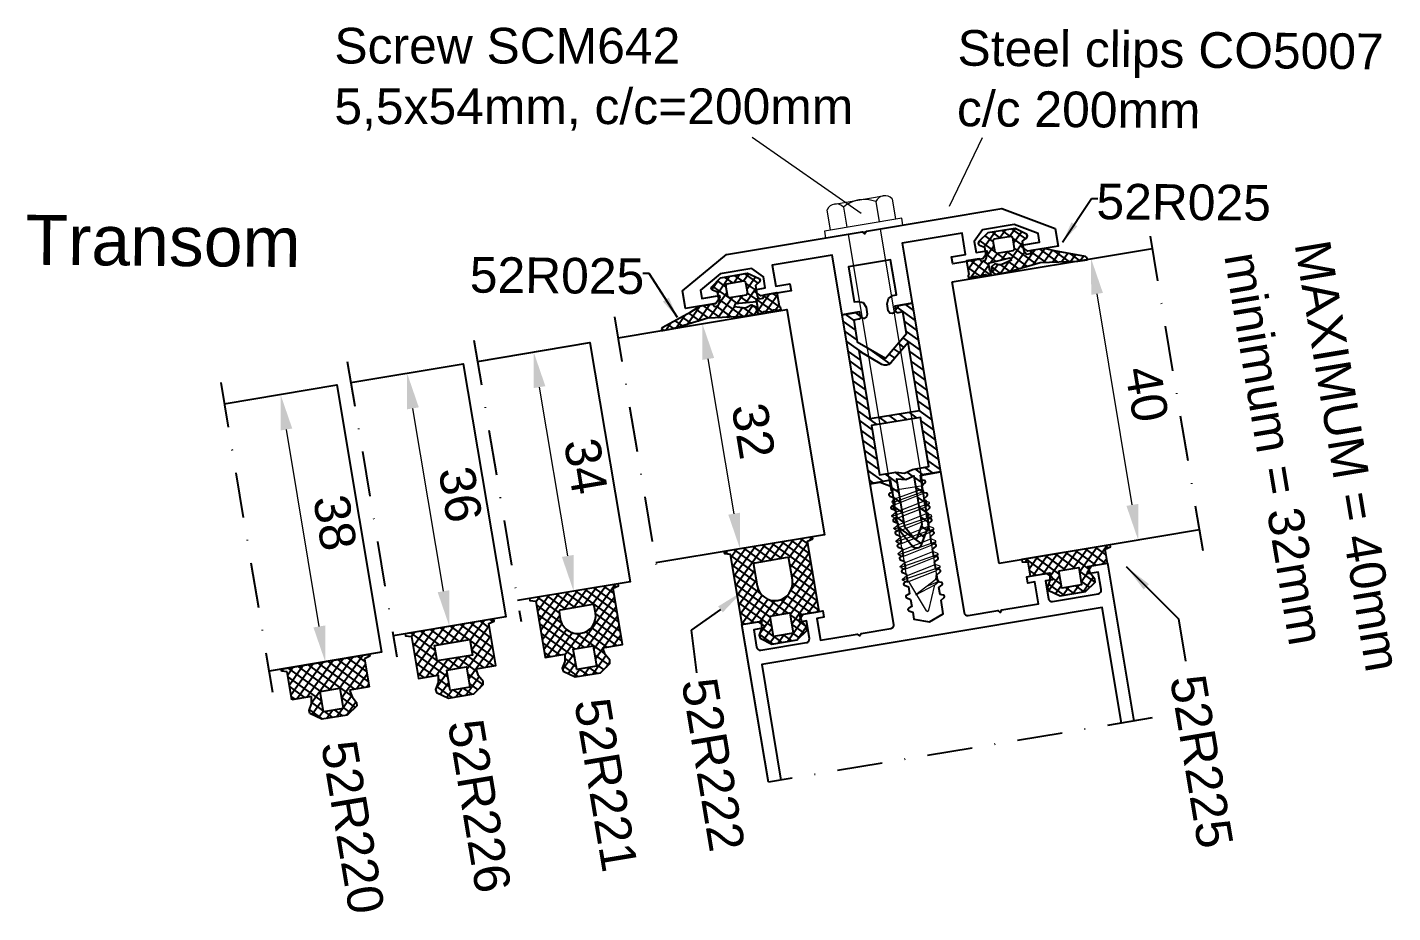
# Model space of a CAD drawing. Header units: millimetres. Extents: x 22319 to 27873, y 35287 to 39437.
# Drawn here: x 25970.1 to 26161.6, y 38841.5 to 38965.6 of the extents above; entities that cross this region are included whole.
import ezdxf

# ---------------------------------------------------------------- set-up
doc = ezdxf.new("R2010")
doc.units = ezdxf.units.MM
doc.header["$LTSCALE"] = 0.5
doc.linetypes.add('DASHDOT', pattern=[25.4, 12.7, -6.35, 0, -6.35])
for name, color, linetype in [('6', 6, 'Continuous'), ('arceringen', 6, 'Continuous'), ('FYLLD', 6, 'Continuous'), ('LIST', 2, 'Continuous'), ('MATT', 1, 'Continuous'), ('rubbers', 1, 'Continuous')]:
    doc.layers.add(name, color=color, linetype=linetype)
for name, color, linetype, lineweight in [('AM_5', 3, 'Continuous', 18), ('AM_6', 2, 'Continuous', 20), ('AM_7', 4, 'DASHDOT', 25), ('S_ACCESSORY', 7, 'Continuous', 9)]:
    doc.layers.add(name, color=color, linetype=linetype, lineweight=lineweight)
doc.styles.add('Border', font='ARIAL.TTF')
doc.styles.add('ROMANS', font='simplex.shx')
doc.styles.get("Standard").update_dxf_attribs({"font": 'ARIAL.TTF'})
doc.dimstyles.new('MASKIN_1-1', dxfattribs={"dimtxt": 2.5, "dimasz": 3, "dimexe": 1.5, "dimexo": 1.5, "dimgap": 1, "dimtad": 1, "dimrnd": 0.1, "dimzin": 12, "dimdsep": 46, "dimtxsty": 'ROMANS', "dimcen": -5, "dimclrd": 6, "dimclre": 6, "dimclrt": 256, "dimadec": 0, "dimazin": 0, "dimtfac": 1, "dimtmove": 2, "dimatfit": 3, "dimfxl": 0, "dimtolj": 1, "dimtzin": 12, "dimarcsym": 0})
doc.dimstyles.new('SBS_DIN$0', dxfattribs={"dimscale": 2, "dimtxt": 2.5, "dimasz": 2.5, "dimexe": 1, "dimexo": 1, "dimgap": 1, "dimtad": 1, "dimrnd": 0.5, "dimdsep": 46, "dimtxsty": 'Standard', "dimcen": 0, "dimclrd": 256, "dimclre": 256, "dimclrt": 2, "dimadec": 0, "dimazin": 2, "dimtp": 0.1, "dimtm": 0.1, "dimtfac": 0.71, "dimtofl": 0, "dimtmove": 0, "dimatfit": 3, "dimfxl": 0, "dimlwd": -1, "dimlwe": -1, "dimarcsym": 0})
doc.dimstyles.get("Standard").update_dxf_attribs({"dimtxt": 0.18, "dimasz": 0.18, "dimexe": 0.18, "dimexo": 0.0625, "dimgap": 0.09, "dimtad": 0, "dimtih": 1, "dimtoh": 1, "dimdec": 4, "dimzin": 0, "dimdsep": 46, "dimtxsty": 'Standard', "dimcen": 0.09, "dimadec": 0, "dimazin": 0, "dimtfac": 1, "dimtdec": 4, "dimtofl": 0, "dimtmove": 0, "dimatfit": 0, "dimfxl": 0, "dimtolj": 1, "dimtzin": 0, "dimarcsym": 0})
pattern_1 = [(324.4941862321576, (25971.39373183224, 39037.25694808965), (0.5807855605270125, 0.8140565905901898), []), (54.49418623215773, (25971.39373183224, 39037.25694808965), (-0.8140565905901902, 0.5807855605270122), [])]

# ---------------------------------------------------------------- blocks, each defined once
blk = doc.blocks.new('*D308')
at = {"layer": 'AM_5'}
for p, q in [((26125.92089560429, 38934.27795766462), (26117.32350113213, 38932.84014402902)), ((26125.06925641683, 38898.64953392016), (26120.12084345567, 38928.23852736475)), ((26132.53619799368, 38894.8288530965), (26123.92138936542, 38893.38812714704))]:
    blk.add_line(p, q, dxfattribs=at)
for points in [[(26120.94276207545, 38928.37598363743), (26119.29892483589, 38928.10107109207), (26119.29610581961, 38933.17003908344)], [(26125.89117503662, 38898.78699019284), (26124.24733779705, 38898.51207764748), (26125.8939940529, 38893.71802220146)]]:
    blk.add_solid(points, dxfattribs=at)
at = {"layer": 'Defpoints', "color": 0}
for p in [(26127.89350029176, 38934.60785271904), (26119.29610581961, 38933.17003908344), (26134.50880268115, 38895.15874815093)]:
    blk.add_point(p, dxfattribs=at)
at = {"layer": 'AM_5', "color": 2, "insert": (26127.08555129594, 38914.19501445581), "char_height": 5, "attachment_point": 5, "rotation": 279.4941862321825}
blk.add_mtext('40', dxfattribs=at)
blk = doc.blocks.new('*D302')
at = {"layer": 'AM_5'}
for p, q in [((26011.03529578621, 38881.60646398232), (26006.41677787947, 38909.22285273943)), ((26009.90481231552, 38876.34796440968), (26009.88742873479, 38876.3450572092))]:
    blk.add_line(p, q, dxfattribs=at)
for points in [[(26007.23869649925, 38909.3603090121), (26005.59485925969, 38909.08539646675), (26005.59204024341, 38914.15436445813)], [(26011.85721440599, 38881.74392025499), (26010.21337716643, 38881.46900770964), (26011.86003342227, 38876.67495226362)]]:
    blk.add_solid(points, dxfattribs=at)
at = {"layer": 'Defpoints', "color": 0}
for p in [(26005.59204024341, 38914.15436445813), (26005.59204024341, 38914.15436445813), (26011.87741700299, 38876.67785946411)]:
    blk.add_point(p, dxfattribs=at)
at = {"layer": 'AM_5', "color": 2, "insert": (26013.21822015423, 38896.16592346264), "char_height": 5, "attachment_point": 5, "rotation": 279.4941862321825}
blk.add_mtext('38', dxfattribs=at)
blk = doc.blocks.new('*D303')
at = {"layer": 'AM_5'}
for p, q in [((26028.45884291911, 38886.54812415961), (26024.17022006679, 38912.19190822924)), ((26027.32839002378, 38881.28962970035), (26027.31097586769, 38881.28671738649))]:
    blk.add_line(p, q, dxfattribs=at)
for points in [[(26024.99213868657, 38912.32936450192), (26023.34830144701, 38912.05445195657), (26023.34548243073, 38917.12341994795)], [(26029.28076153889, 38886.68558043228), (26027.63692429933, 38886.41066788694), (26029.28358055517, 38881.61661244091)]]:
    blk.add_solid(points, dxfattribs=at)
at = {"layer": 'Defpoints', "color": 0}
for p in [(26023.34548243073, 38917.12341994795), (26023.34548243073, 38917.12341994795), (26029.30099471127, 38881.61952475477)]:
    blk.add_point(p, dxfattribs=at)
at = {"layer": 'AM_5', "color": 2, "insert": (26030.80671481434, 38900.1212812962), "char_height": 5, "attachment_point": 5, "rotation": 279.4941862321825}
blk.add_mtext('36', dxfattribs=at)
blk = doc.blocks.new('*D304')
at = {"layer": 'AM_5'}
for p, q in [((26045.88186073459, 38891.49294938542), (26041.92366225403, 38915.16096371906)), ((26044.75193534742, 38886.23454314572), (26044.73399368317, 38886.2315426123))]:
    blk.add_line(p, q, dxfattribs=at)
for points in [[(26042.74558087381, 38915.29841999173), (26041.10174363425, 38915.02350744638), (26041.09892461797, 38920.09247543776)], [(26046.70377935437, 38891.6304056581), (26045.05994211481, 38891.35549311274), (26046.70659837065, 38886.56143766672)]]:
    blk.add_solid(points, dxfattribs=at)
at = {"layer": 'Defpoints', "color": 0}
for p in [(26041.09892461802, 38920.09247543776), (26041.09892461797, 38920.09247543776), (26046.72454003489, 38886.56443820015)]:
    blk.add_point(p, dxfattribs=at)
at = {"layer": 'AM_5', "color": 2, "insert": (26048.3949448157, 38904.078221654), "char_height": 5, "attachment_point": 5, "rotation": 279.4941862321825}
blk.add_mtext('34', dxfattribs=at)
blk = doc.blocks.new('*D305')
at = {"layer": 'AM_5'}
for p, q in [((26069.22375124731, 38897.42112967749), (26065.59491850384, 38919.11970437216)), ((26068.09329835201, 38892.16263521823), (26068.0758841959, 38892.15972290436))]:
    blk.add_line(p, q, dxfattribs=at)
for points in [[(26066.41683712362, 38919.25716064484), (26064.77299988406, 38918.98224809948), (26064.77018086778, 38924.05121609086)], [(26070.04566986709, 38897.55858595017), (26068.40183262753, 38897.28367340481), (26070.04848888337, 38892.48961795879)]]:
    blk.add_solid(points, dxfattribs=at)
at = {"layer": 'Defpoints', "color": 0}
for p in [(26064.77018086779, 38924.05121609086), (26064.77018086778, 38924.05121609086), (26070.06590303949, 38892.49253027266)]:
    blk.add_point(p, dxfattribs=at)
at = {"layer": 'AM_5', "color": 2, "insert": (26071.90151819697, 38909.02168212659), "char_height": 5, "attachment_point": 5, "rotation": 279.4941862321825}
blk.add_mtext('32', dxfattribs=at)
blk = doc.blocks.new('52R025')
at = {"layer": 'arceringen'}
h = blk.add_hatch(dxfattribs=at)
h.set_pattern_fill('ANSI37', color=256, scale=8, style=0)
h.set_pattern_definition([(45, (-946.5391729876393, 440.8052833423931), (-0.7071067811865475, 0.7071067811865476), []), (135, (-946.5391729876393, 440.8052833423931), (-0.7071067811865476, -0.7071067811865475), [])])
h.paths.add_polyline_path([(4.100000000000364, -2.200000000000045), (4.299999999999272, -2.399999999999977), (6.700000000000728, -2.399999999999977), (6.899999999999636, -2.200000000000045), (6.899999999999636, -0.6000000000000227), (6.700000000000728, -0.3999999999999773), (4.299999999999272, -0.3999999999999773), (4.100000000000364, -0.6000000000000227)], flags=16)
h.paths.add_polyline_path([(-5.790000000000873, 2.220000000000027), (-5.590000000000146, 2.009999999999991), (-1.3799999999992, 0.5499999999999545), (0, 0), (1.799999999999272, 0), (2.049999999999272, 0.42999999999995), (2.549999999999272, 0.42999999999995), (2.799999999999272, 0), (2.799999999999272, -1.5), (2.149999999999636, -1.879999999999995), (2, -2.120000000000005), (2.1299999999992, -2.379999999999995), (3.579999999999927, -3.399999999999977), (7.420000000000073, -3.399999999999977), (8.8700000000008, -2.379999999999995), (9, -2.120000000000005), (8.850000000000364, -1.879999999999995), (8.200000000000728, -1.5), (8.200000000000728, 0), (8.450000000000728, 0.42999999999995), (8.950000000000728, 0.42999999999995), (9.200000000000728, 0), (11, 0), (11, 1.899999999999977), (11.07999999999993, 2.059999999999945), (11.1200000000008, 2.5), (10.63999999999942, 2.5), (10.34000000000015, 2.340000000000032), (10.05999999999949, 2.340000000000032), (9.760000000000218, 2.5), (9.239999999999782, 2.5), (8.94000000000051, 2.340000000000032), (8.659999999999854, 2.340000000000032), (8.360000000000582, 2.5), (7.8799999999992, 2.5), (7.920000000000073, 2.059999999999945), (8, 1.899999999999977), (8, 0.7999999999999545), (4.930000000000291, 0.5599999999999454), (4.760000000000218, 0.8799999999999955), (6.299999999999272, 1.340000000000032), (6.559999999999491, 1.259999999999991), (7.159999999999854, 1.059999999999945), (7.700000000000728, 1.399999999999977), (7.790000000000873, 2.029999999999973), (7.350000000000364, 2.5), (5.829999999999927, 2.5), (0.8299999999999272, 1.870000000000005), (-4.409999999999854, 2.5), (-5.719999999999345, 2.5)])
at = {"color": 0, "linetype": 'ByBlock'}
for points in [[(-5.790000000000873, 2.220000000000027), (-5.590000000000146, 2.009999999999991), (-1.3799999999992, 0.5499999999999545), (0, 0), (1.799999999999272, 0), (2.049999999999272, 0.42999999999995), (2.549999999999272, 0.42999999999995), (2.799999999999272, 0), (2.799999999999272, -1.5), (2.149999999999636, -1.879999999999995), (2, -2.120000000000005), (2.1299999999992, -2.379999999999995), (3.579999999999927, -3.399999999999977), (7.420000000000073, -3.399999999999977), (8.8700000000008, -2.379999999999995), (9, -2.120000000000005), (8.850000000000364, -1.879999999999995), (8.200000000000728, -1.5), (8.200000000000728, 0), (8.450000000000728, 0.42999999999995), (8.950000000000728, 0.42999999999995), (9.200000000000728, 0), (11, 0), (11, 1.899999999999977), (11.07999999999993, 2.059999999999945), (11.1200000000008, 2.5), (10.63999999999942, 2.5), (10.34000000000015, 2.340000000000032), (10.05999999999949, 2.340000000000032), (9.760000000000218, 2.5), (9.239999999999782, 2.5), (8.94000000000051, 2.340000000000032), (8.659999999999854, 2.340000000000032), (8.360000000000582, 2.5), (7.8799999999992, 2.5), (7.920000000000073, 2.059999999999945), (8, 1.899999999999977), (8, 0.7999999999999545), (4.930000000000291, 0.5599999999999454), (4.760000000000218, 0.8799999999999955), (6.299999999999272, 1.340000000000032), (6.559999999999491, 1.259999999999991), (7.159999999999854, 1.059999999999945), (7.700000000000728, 1.399999999999977), (7.790000000000873, 2.029999999999973), (7.350000000000364, 2.5), (5.829999999999927, 2.5), (0.8299999999999272, 1.870000000000005), (-4.409999999999854, 2.5), (-5.719999999999345, 2.5)], [(4.100000000000364, -2.200000000000045), (4.299999999999272, -2.399999999999977), (6.700000000000728, -2.399999999999977), (6.899999999999636, -2.200000000000045), (6.899999999999636, -0.6000000000000227), (6.700000000000728, -0.3999999999999773), (4.299999999999272, -0.3999999999999773), (4.100000000000364, -0.6000000000000227)]]:
    blk.add_lwpolyline(points, close=True, dxfattribs=at)
blk = doc.blocks.new('SCM642')
for p, q in [((-3.881197846483701, 4.618802153519937), (-1, 4.618802153519937)), ((-1, 5.5), (-1, -5.5)), ((0, 5.5), (-1, 5.5)), ((0, -5.5), (0, 5.5)), ((-4.5, -3.464101615136315), (-4.5, 3.464101615136315)), ((-3.881197846483701, 2.309401076759968), (-1, 2.309401076759968)), ((0, 2.25), (36.5, 2.25)), ((36.5, 2.25), (36.5, -2.25)), ((36.92073225483546, 2.099999999998545), (36.5, 2.099999999998545)), ((37.18379555453794, 2.224722897306492), (36.92073225483546, 2.099999999998545)), ((37.70500000000175, -2.099999999998545), (36.92073225483546, 2.099999999998545)), ((37.33379555453575, 2.224722897306492), (37.18379555453794, 2.224722897306492)), ((37.33379555453575, 2.224722897306492), (38.16558188957424, -2.383293312748719)), ((37.58856937969176, 2.099999999998545), (37.33379555453575, 2.224722897306492)), ((38.61000000000058, 2.099999999998545), (37.58856937969176, 2.099999999998545)), ((37.58856937969176, 2.099999999998545), (38.48102257227947, -2.099999999998545)), ((38.9852776749758, 2.75), (38.61000000000058, 2.099999999998545)), ((39.51500000000306, -2.099999999998545), (38.61000000000058, 2.099999999998545)), ((39.13527767497362, 2.75), (38.9852776749758, 2.75)), ((39.13527767497362, 2.75), (40.04027767497246, -2.75)), ((39.51055534994885, 2.099999999998545), (39.13527767497362, 2.75)), ((39.51055534994885, 2.099999999998545), (40.41555534994768, -2.099999999998545)), ((40.42000000000189, 2.099999999998545), (39.51055534994885, 2.099999999998545)), ((40.79527767497348, 2.75), (40.42000000000189, 2.099999999998545)), ((41.32500000000073, -2.099999999998545), (40.42000000000189, 2.099999999998545)), ((40.94527767497493, 2.75), (40.79527767497348, 2.75)), ((41.32055534994652, 2.099999999998545), (40.94527767497493, 2.75)), ((40.94527767497493, 2.75), (41.85027767497377, -2.75)), ((41.32055534994652, 2.099999999998545), (42.22555534994899, -2.099999999998545)), ((42.22999999999956, 2.099999999998545), (41.32055534994652, 2.099999999998545)), ((42.60527767497479, 2.75), (42.22999999999956, 2.099999999998545)), ((43.13500000000204, -2.099999999998545), (42.22999999999956, 2.099999999998545)), ((42.75527767497624, 2.75), (42.60527767497479, 2.75)), ((42.75527767497624, 2.75), (43.66027767497508, -2.75)), ((43.13055534994783, 2.099999999998545), (42.75527767497624, 2.75)), ((43.13055534994783, 2.099999999998545), (44.03555534994666, -2.099999999998545)), ((44.04000000000087, 2.099999999998545), (43.13055534994783, 2.099999999998545)), ((44.41527767497246, 2.75), (44.04000000000087, 2.099999999998545)), ((44.94500000000335, -2.099999999998545), (44.04000000000087, 2.099999999998545)), ((44.56527767497391, 2.75), (44.41527767497246, 2.75)), ((44.56527767497391, 2.75), (45.47027767497275, -2.75)), ((44.94055534994914, 2.099999999998545), (44.56527767497391, 2.75)), ((44.94055534994914, 2.099999999998545), (45.84555534994797, -2.099999999998545)), ((45.85000000000218, 2.099999999998545), (44.94055534994914, 2.099999999998545)), ((46.22527767497377, 2.75), (45.85000000000218, 2.099999999998545)), ((46.75500000000102, -2.099999999998545), (45.85000000000218, 2.099999999998545)), ((46.37527767497522, 2.75), (46.22527767497377, 2.75)), ((46.37527767497522, 2.75), (47.28027767497406, -2.75)), ((46.75055534994681, 2.099999999998545), (46.37527767497522, 2.75)), ((46.75055534994681, 2.099999999998545), (47.65555534994564, -2.099999999998545)), ((47.65999999999985, 2.099999999998545), (46.75055534994681, 2.099999999998545)), ((48.03527767497508, 2.75), (47.65999999999985, 2.099999999998545)), ((48.56500000000233, -2.099999999998545), (47.65999999999985, 2.099999999998545)), ((48.18527767497653, 2.75), (48.03527767497508, 2.75)), ((48.18527767497653, 2.75), (49.09027767497537, -2.75)), ((48.56055534994812, 2.099999999998545), (48.18527767497653, 2.75)), ((48.56055534994812, 2.099999999998545), (49.46555534994695, -2.099999999998545)), ((49.01527767497464, 2.099999999998545), (48.56055534994812, 2.099999999998545)), ((49.753568144366, 1.844405467178149), (49.02259639479962, 2.099995043077797)), ((49.97758199201417, 2.232421289227204), (49.753568144366, 1.844405467178149)), ((50.12757615432201, 2.232421289227204), (49.97758199201417, 2.232421289227204)), ((50.50285718506711, 1.582391203970474), (50.12757615432201, 2.232421289227204)), ((50.12757615432201, 2.232421289227204), (50.53121655924406, 0.382285509716894)), ((49.753568144366, 1.844405467178149), (51.40786726290753, -1.265970484004356)), ((53.86601312889979, 0.1887989528404432), (50.50285718506711, 1.582391203970474)), ((51.40786726290753, -1.265970484004356), (50.50285718506711, 1.582391203970474)), ((54, 0), (53.86601312889979, 0.1887989528404432)), ((53.86601312889979, -0.1887989528404432), (54, 0)), ((49.43576216527799, -1.961733286618255), (53.86601312889979, -0.1887989528404432)), ((-3.881197846483701, -2.309401076759968), (-1, -2.309401076759968)), ((36.5, -2.25), (0, -2.25)), ((37.70500000000175, -2.099999999998545), (36.5, -2.099999999998545)), ((38.01558188957642, -2.383293312748719), (37.70500000000175, -2.099999999998545)), ((38.16558188957424, -2.383293312748719), (38.01558188957642, -2.383293312748719)), ((38.16558188957424, -2.383293312748719), (38.48102257227947, -2.099999999998545)), ((39.51500000000306, -2.099999999998545), (38.48102257227947, -2.099999999998545)), ((39.89027767497464, -2.75), (39.51500000000306, -2.099999999998545)), ((40.04027767497246, -2.75), (39.89027767497464, -2.75)), ((40.04027767497246, -2.75), (40.41555534994768, -2.099999999998545)), ((41.32500000000073, -2.099999999998545), (40.41555534994768, -2.099999999998545)), ((41.70027767497595, -2.75), (41.32500000000073, -2.099999999998545)), ((41.85027767497377, -2.75), (41.70027767497595, -2.75)), ((41.85027767497377, -2.75), (42.22555534994899, -2.099999999998545)), ((43.13500000000204, -2.099999999998545), (42.22555534994899, -2.099999999998545)), ((43.51027767497362, -2.75), (43.13500000000204, -2.099999999998545)), ((43.66027767497508, -2.75), (43.51027767497362, -2.75)), ((43.66027767497508, -2.75), (44.03555534994666, -2.099999999998545)), ((44.94500000000335, -2.099999999998545), (44.03555534994666, -2.099999999998545)), ((45.32027767497493, -2.75), (44.94500000000335, -2.099999999998545)), ((45.47027767497275, -2.75), (45.32027767497493, -2.75)), ((45.47027767497275, -2.75), (45.84555534994797, -2.099999999998545)), ((46.75500000000102, -2.099999999998545), (45.84555534994797, -2.099999999998545)), ((47.13027767497624, -2.75), (46.75500000000102, -2.099999999998545)), ((47.28027767497406, -2.75), (47.13027767497624, -2.75)), ((47.28027767497406, -2.75), (47.65555534994564, -2.099999999998545)), ((48.56500000000233, -2.099999999998545), (47.65555534994564, -2.099999999998545)), ((48.94027767497391, -2.75), (48.56500000000233, -2.099999999998545)), ((49.09027767497537, -2.75), (48.94027767497391, -2.75)), ((49.09027767497537, -2.75), (49.46555534994695, -2.099999999998545)), ((-1, -4.618802153512661), (-3.881197846483701, -4.618802153512661)), ((-1, -5.5), (0, -5.5))]:
    blk.add_line(p, q)
for centre, radius, start, end in [((-3.113248654051858, 3.464101615136315), 1.386751345948164, 123.6264291359792, 236.3735708640208), ((0.1188021535162989, 0), 4.618802153516999, 150.0000000000418, 209.9999999999582), ((-3.113248654051858, -3.464101615136315), 1.386751345948235, 123.6264291359792, 236.3735708640208)]:
    blk.add_arc(centre, radius, start, end)

msp = doc.modelspace()

# ---------------------------------------------------------------- hatches: boundary and pattern name
at = {"layer": 'FYLLD'}
h = msp.add_hatch(dxfattribs=at)
h.set_pattern_fill('USER', color=256, scale=0.9999999999999999, angle=-35.50581376784229, pattern_type=0)
h.set_pattern_definition([(324.4941862321576, (25517.86791730209, 39466.2152961771), (0.5807855605270125, 0.8140565905901898), [])])
edge = h.paths.add_edge_path()
edge.add_line((26088.30908300377, 38901.62681600235), (26091.16935980062, 38902.10516383126))
edge.add_line((26091.75492352224, 38898.60379051098), (26091.16935980063, 38902.10516383126))
edge.add_line((26091.56650256482, 38898.51794522224), (26091.75492352222, 38898.60379051098))
edge.add_line((26091.56650256482, 38898.51794522224), (26091.63129730574, 38898.13050561696))
edge.add_line((26091.63129730574, 38898.13050561697), (26091.83739728584, 38898.11063933912))
edge.add_line((26092.05182907121, 38896.82844629225), (26091.83739728584, 38898.11063933911))
edge.add_line((26091.8634081138, 38896.74260100351), (26092.05182907121, 38896.82844629225))
edge.add_line((26091.8634081138, 38896.74260100351), (26091.92820285472, 38896.35516139823))
edge.add_line((26092.13430283482, 38896.33529512039), (26091.92820285473, 38896.35516139825))
edge.add_line((26092.13430283482, 38896.33529512039), (26092.33434154148, 38895.13916536594))
edge.add_line((26094.2344322851, 38892.83369439076), (26092.33434154146, 38895.13916536594))
edge.add_arc((26094.77461467042, 38893.27889433526), 0.7000000000000884, -140.5058137678444, -80.5058137678423)
edge.add_arc((26094.77461467042, 38893.27889433526), 0.7000000000002727, -80.5058137678423, -20.50581376784026)
edge.add_line((26096.47681138518, 38895.83194498023), (26095.4302603248, 38893.03368263914))
edge.add_line((26096.27677267852, 38897.02807473467), (26096.47681138518, 38895.83194498023))
edge.add_line((26096.46519363592, 38897.11392002342), (26096.27677267852, 38897.02807473468))
edge.add_line((26096.46519363592, 38897.11392002342), (26096.400398895, 38897.50135962869))
edge.add_line((26096.19429891491, 38897.52122590653), (26096.400398895, 38897.50135962867))
edge.add_line((26095.97986712954, 38898.8034189534), (26096.19429891491, 38897.52122590654))
edge.add_line((26096.16828808694, 38898.88926424215), (26095.97986712954, 38898.80341895341))
edge.add_line((26096.16828808694, 38898.88926424215), (26096.10349334602, 38899.27670384743))
edge.add_line((26095.89739336593, 38899.29657012528), (26096.10349334602, 38899.27670384741))
edge.add_line((26095.89739336593, 38899.29657012528), (26095.31182964433, 38902.79794344556))
edge.add_line((26098.17210644117, 38903.27629127446), (26095.31182964432, 38902.79794344555))
edge.add_line((26098.17210644117, 38903.27629127446), (26094.21336578808, 38926.94754752421))
edge.add_line((26094.21336578808, 38926.94754752422), (26092.31545962713, 38926.63014492438))
edge.add_line((26092.31545962713, 38926.63014492439), (26091.91474692372, 38926.06848699191))
edge.add_arc((26092.1589639009, 38925.89425132374), 0.3000000000000345, -215.5058137678884, -173.7869625202401)
edge.add_arc((26092.1589639009, 38925.89425132374), 0.3000000000001055, -173.7869625202401, -80.5058137678423)
edge.add_line((26092.89885979968, 38925.71382388967), (26092.20844815907, 38925.59836062061))
edge.add_line((26093.40411903059, 38922.69263059223), (26092.89885979968, 38925.71382388966))
edge.add_line((26093.40411903059, 38922.69263059223), (26090.43648675987, 38919.21869348198))
edge.add_line((26090.43648675986, 38919.21869348199), (26086.50000262441, 38921.53799790176))
edge.add_line((26086.50000262441, 38921.53799790176), (26085.9947433935, 38924.55919119919))
edge.add_line((26086.68515503412, 38924.67465446822), (26085.9947433935, 38924.55919119917))
edge.add_arc((26086.63567077596, 38924.97054517136), 0.2999999999998408, -80.5058137678423, 5.642139878101775)
edge.add_arc((26086.63567077596, 38924.97054517136), 0.300000000000054, 5.642139878101775, 54.49418623218074)
edge.add_line((26086.80990644412, 38925.21476214853), (26086.346878746, 38925.63196960466))
edge.add_line((26086.34687874601, 38925.63196960466), (26084.3503423507, 38925.29807225211))
edge.add_line((26088.30908300377, 38901.62681600235), (26084.35034235068, 38925.2980722521))
edge = h.paths.add_edge_path(flags=16)
edge.add_arc((26090.43648675986, 38919.21869348199), 1.000000000000029, -120.5058137678449, -40.50581376785806)
edge.add_line((26093.61944273497, 38921.40510432323), (26091.19682682245, 38918.56916827906))
edge.add_line((26095.20812518064, 38911.90559107729), (26093.61944273496, 38921.40510432322))
edge.add_line((26088.30400877447, 38910.75095838683), (26095.20812518065, 38911.90559107732))
edge.add_line((26088.30400877447, 38910.75095838683), (26086.71532632879, 38920.25047163275))
edge.add_line((26089.92886097053, 38918.35711582559), (26086.71532632879, 38920.25047163276))
edge.add_arc((26094.64265664866, 38894.06793621025), 0.199999999999983, -140.5058137679073, -20.50581376780183)
edge.add_line((26095.54936147478, 38895.92134323058), (26094.82998397848, 38893.99787572565))
edge.add_line((26095.54936147478, 38895.92134323058), (26094.4128996291, 38902.71680722394))
edge.add_line((26094.4128996291, 38902.71680722396), (26093.28237388465, 38902.20173549151))
edge.add_line((26093.28237388466, 38902.2017354915), (26092.04577400412, 38902.32093315865))
edge.add_line((26093.1822358498, 38895.52546916527), (26092.04577400412, 38902.32093315863))
edge.add_line((26094.48831882429, 38893.94073622611), (26093.1822358498, 38895.52546916529))
edge.add_line((26093.12868426331, 38903.12072128235), (26091.89208438277, 38903.2399189495))
edge.add_line((26091.89208438277, 38903.23991894948), (26089.62358899217, 38902.86053963689))
edge.add_line((26089.62358899216, 38902.8605396369), (26088.46895630168, 38909.76465604308))
edge.add_line((26088.46895630168, 38909.76465604307), (26095.37307270786, 38910.91928873355))
edge.add_line((26096.52770539835, 38904.01517232737), (26095.37307270787, 38910.91928873355))
edge.add_line((26094.25921000775, 38903.63579301479), (26096.52770539835, 38904.01517232737))
edge.add_line((26094.25921000775, 38903.63579301479), (26093.12868426331, 38903.12072128234))
h = msp.add_hatch(dxfattribs=at)
h.set_pattern_fill('NET,_O', color=256, scale=0.2999999999999999, angle=-35.50581376784229)
h.set_pattern_definition([(324.4941862321576, (-2340.023836153159, 61463.50238928269), (0.5531982464019795, 0.7753889025371559), []), (54.4941862321577, (-2340.023836153159, 61463.50238928269), (-0.7753889025371559, 0.5531982464019795), [])])
h.paths.add_polyline_path([(26074.75807968628, 38880.1980881659), (26074.27973185736, 38883.05836496274), (26077.04138236503, 38883.52021869871), (26077.51973019394, 38880.65994190185)], flags=16)
edge = h.paths.add_edge_path(flags=16)
edge.add_line((26076.65895654227, 38891.2631991901), (26072.12196576107, 38890.50444056492))
edge.add_arc((26072.1549552665, 38890.30718009618), 0.1999999999972917, 99.49418622898322, 189.4941862288113)
edge.add_line((26071.95769479775, 38890.27419059075), (26072.45253737939, 38887.31528355952))
edge.add_arc((26074.91829323874, 38887.72765237756), 2.500000000002114, 189.4941862323958, 279.4941862322176)
edge.add_arc((26074.91829323874, 38887.72765237755), 2.499999999996126, 279.4941862320806, 369.4941862319299)
edge.add_line((26077.38404909809, 38888.14002119557), (26076.88920651645, 38891.09892822679))
edge.add_arc((26076.69194604771, 38891.06593872135), 0.1999999999984919, 9.49418623103907, 99.49418623103907)
h.paths.add_polyline_path([(26080.27427365675, 38893.89559546757), (26080.22478956353, 38894.1914851844), (26067.79737411461, 38892.11314535185), (26067.84685820783, 38891.81725563503), (26068.67126119366, 38891.73779038123), (26070.31836798423, 38881.88892925918), (26073.08001750561, 38882.35078283022), (26073.07317548108, 38881.32749561871), (26072.72089684983, 38880.36673698813), (26072.8514864775, 38879.94591312365), (26074.52850528969, 38879.14580664631), (26078.07919964496, 38879.73961873395), (26079.40462719466, 38881.04184923658), (26079.39118464158, 38881.48226457866), (26078.74546732848, 38882.27612006415), (26078.40604424399, 38883.24149848747), (26081.16769376537, 38883.70335205852), (26079.52058697479, 38893.55221318056)])
h = msp.add_hatch(dxfattribs=at)
h.set_pattern_fill('USER', color=256, scale=0.9999999999999999, angle=-35.50581376784229, pattern_type=0)
h.set_pattern_definition([(324.4941862321576, (25843.40781111844, 38596.10321475279), (0.5807855605270125, 0.8140565905901898), []), (54.49418623215773, (25843.40781111844, 38596.10321475279), (-0.8140565905901902, 0.5807855605270122), [])])
h.paths.add_polyline_path([(26121.60608985871, 38890.46620067421), (26121.27856328582, 38892.42464304632), (26122.03224996779, 38892.76802533335), (26121.98276587458, 38893.06391505017), (26109.55535042564, 38890.98557521762), (26109.60483451885, 38890.68968550079), (26110.42923750469, 38890.610220247), (26110.75676407757, 38888.65177787487), (26113.51841359895, 38889.11363144591), (26113.51157157441, 38888.09034423441), (26113.15929294318, 38887.12958560384), (26113.28988257085, 38886.70876173934), (26114.96690138302, 38885.90865526201), (26118.5175957383, 38886.50246734964), (26119.84302328801, 38887.80469785227), (26119.82958073491, 38888.24511319435), (26119.18386342181, 38889.03896867984), (26118.84444033732, 38890.00434710317)])
h.paths.add_polyline_path([(26115.19647577961, 38886.96093678157), (26114.78410696158, 38889.42669264093), (26117.54575746926, 38889.8885463769), (26117.9581262873, 38887.42279051756)], flags=16)
h = msp.add_hatch(dxfattribs=at)
h.set_pattern_fill('NET,_O', color=256, scale=0.2999999999999999, angle=-35.50581376784229)
h.set_pattern_definition([(324.4941862321576, (-2381.427045073418, 61147.25704213942), (0.5531982464019795, 0.7753889025371559), []), (54.4941862321577, (-2381.427045073418, 61147.25704213942), (-0.7753889025371559, 0.5531982464019795), [])])
h.paths.add_polyline_path([(26049.42491476771, 38878.90168760687), (26049.90326259664, 38876.04141081002), (26047.14161603416, 38875.57955773383), (26046.66326820525, 38878.43983453068)], flags=16)
edge = h.paths.add_edge_path(flags=16)
edge.add_line((26049.37238597197, 38884.67206374068), (26044.83539519077, 38883.9133051155))
edge.add_arc((26044.86838469621, 38883.71604464677), 0.2000000000007276, 99.49418623111549, 189.4941862321577)
edge.add_line((26044.67112422746, 38883.68305514132), (26044.83607175467, 38882.69675279759))
edge.add_arc((26047.30182761402, 38883.10912161561), 2.5, 189.4941862321577, 279.4941862321577)
edge.add_arc((26047.30182761402, 38883.10912161561), 2.5, -80.5058137678423, 9.4941862321577)
edge.add_line((26049.76758347337, 38883.52149043365), (26049.60263594616, 38884.50779277738))
edge.add_arc((26049.40537547741, 38884.47480327194), 0.1999999999970896, 9.4941862321577, 99.4941862331999)
h.paths.add_polyline_path([(26042.70190235951, 38877.27039849725), (26045.46354793568, 38877.7322514085), (26045.45671380157, 38876.70896551657), (26045.10443122513, 38875.74820622619), (26045.23502282539, 38875.3273826916), (26046.91204361018, 38874.52727654416), (26050.46273007503, 38875.12108731223), (26051.78815959734, 38876.42331814474), (26051.77471901685, 38876.86373381672), (26051.12899775856, 38877.65758864241), (26050.7895825645, 38878.62296838533), (26053.55122814066, 38879.08482129657), (26052.2340164045, 38886.96107773115), (26052.98769930621, 38887.30445837207), (26052.93821504804, 38887.60034907519), (26040.51080748953, 38885.52201056221), (26040.5602917477, 38885.22611985907), (26041.38469062336, 38885.14665493182)])
h = msp.add_hatch(dxfattribs=at)
h.set_pattern_fill('USER', color=256, scale=0.9999999999999999, angle=-35.50581376784229, pattern_type=0)
h.set_pattern_definition(pattern_1)
h.paths.add_polyline_path([(26035.79778595333, 38876.11576580677), (26034.8104692716, 38882.01941755384), (26035.56415595357, 38882.36279984086), (26035.51467186035, 38882.65868955767), (26023.08725641143, 38880.58034972514), (26023.13674050464, 38880.28446000831), (26023.96114349047, 38880.20499475451), (26024.9484601722, 38874.30134300744), (26027.71010969357, 38874.76319657846), (26027.70326766904, 38873.73990936697), (26027.3509890378, 38872.77915073637), (26027.48157866547, 38872.35832687189), (26029.15859747765, 38871.55822039456), (26032.70929183292, 38872.15203248221), (26034.03471149222, 38873.45426166524), (26034.02126893913, 38873.89467700732), (26033.37554472192, 38874.68853133818), (26033.03613643196, 38875.65391223572)])
edge = h.paths.add_edge_path(flags=16)
edge.add_line((26032.50898386769, 38877.5935279126), (26027.577472149, 38876.76879027654))
edge.add_line((26027.57747214899, 38876.76879027654), (26027.21458758913, 38878.93865543276))
edge.add_line((26027.21458758913, 38878.93865543276), (26032.14609930783, 38879.76339306882))
edge.add_line((26032.14609930783, 38879.76339306882), (26032.5089838677, 38877.5935279126))
edge.add_line((26032.14982238191, 38873.07235565011), (26029.38817187422, 38872.61050191413))
edge.add_line((26029.38817187424, 38872.61050191413), (26028.90982404532, 38875.47077871098))
edge.add_line((26028.90982404532, 38875.47077871097), (26031.67147455301, 38875.93263244695))
edge.add_line((26031.671474553, 38875.93263244695), (26032.14982238191, 38873.0723556501))
h = msp.add_hatch(dxfattribs=at)
h.set_pattern_fill('USER', color=256, scale=0.9999999999999999, angle=-35.50581376784229, pattern_type=0)
h.set_pattern_definition(pattern_1)
edge = h.paths.add_edge_path()
edge.add_line((26017.38692213871, 38877.07775737654), (26018.04434376602, 38873.14671031694))
edge.add_line((26018.14060602672, 38877.42113818241), (26017.38692213871, 38877.07775737654))
edge.add_line((26018.09112176856, 38877.71702888555), (26018.14060602673, 38877.42113818242))
edge.add_line((26005.66371223743, 38875.63869004267), (26018.09112176856, 38877.71702888555))
edge.add_line((26005.7131964956, 38875.34279933955), (26005.66371223743, 38875.63869004267))
edge.add_line((26006.53759635758, 38875.26333457722), (26005.7131964956, 38875.34279933956))
edge.add_line((26007.19501798489, 38871.3322875176), (26006.53759635758, 38875.2633345772))
edge.add_line((26009.95666437562, 38871.79414056509), (26007.19501798488, 38871.33228751762))
edge.add_line((26009.94982942693, 38870.77085453693), (26009.95666437562, 38871.79414056509))
edge.add_line((26009.59754685049, 38869.81009524656), (26009.94982942694, 38870.77085453694))
edge.add_line((26009.72813845076, 38869.38927171197), (26009.59754685049, 38869.81009524655))
edge.add_line((26011.40515824924, 38868.58916539958), (26009.72813845076, 38869.38927171197))
edge.add_line((26014.95584668671, 38869.18297649753), (26011.40515824925, 38868.58916539957))
edge.add_line((26016.28127522272, 38870.48520716512), (26014.95584668671, 38869.18297649756))
edge.add_line((26016.26783365592, 38870.92562267213), (26016.28127522271, 38870.48520716511))
edge.add_line((26015.62211338393, 38871.71947766278), (26016.26783365593, 38870.92562267213))
edge.add_line((26015.28269720354, 38872.68485724075), (26015.62211338392, 38871.71947766278))
edge.add_line((26018.04434376601, 38873.14671031694), (26015.28269720354, 38872.68485724075))
h.paths.add_polyline_path([(26014.396378222, 38870.1032998304), (26011.63473165952, 38869.6414467542), (26011.1563838306, 38872.50172355105), (26013.91803039309, 38872.96357662724)], flags=16)

# ---------------------------------------------------------------- linework, layer by layer
at = {"color": 2, "linetype": 'Continuous'}
for points in [[(26076.65895654227, 38891.2631991901), (26072.12196576107, 38890.50444056492, 0.414213562373095), (26071.95769479775, 38890.27419059075), (26072.45253737939, 38887.31528355952, 0.414213562373095), (26075.33066205677, 38885.2618965182, 0.414213562373095), (26077.38404909809, 38888.14002119557), (26076.88920651645, 38891.09892822679, 0.414213562373095)], [(26049.37238597197, 38884.67206374068), (26044.83539519076, 38883.9133051155, 0.414213562373095), (26044.67112422746, 38883.68305514132), (26044.83607175467, 38882.69675279757, 0.414213562373095), (26047.71419643206, 38880.64336575627, 0.414213562373095), (26049.76758347337, 38883.52149043365), (26049.60263594616, 38884.50779277739, 0.414213562373095)]]:
    msp.add_lwpolyline(points, format="xyb", close=True, dxfattribs=at)
at = {"layer": '6'}
for p, q in [((26099.78388349518, 38929.90684819352), (26127.89350029177, 38934.60785271905)), ((26106.39918588458, 38890.45774362539), (26099.78388349518, 38929.90684819352)), ((26134.50880268116, 38895.15874815093), (26106.39918588458, 38890.45774362539))]:
    msp.add_line(p, q, dxfattribs=at)
for points in [[(26077.19711324392, 38928.66427387205), (26072.95601809735, 38927.95500032978), (26072.15014122523, 38928.52993012316), (26072.100653998, 38928.82583857973), (26073.58010751362, 38929.07325987055), (26073.31619147008, 38930.65134362054), (26071.70444165076, 38931.80124036367), (26067.26418366668, 38931.05865916703), (26064.50358137876, 38928.78346467941), (26064.70338641996, 38927.58873212564), (26067.16914227931, 38928.00110094366), (26067.21862950653, 38927.70519248711), (26066.64368112481, 38926.89933582572), (26062.40257808782, 38926.19006096386), (26061.99020926979, 38928.65581682321), (26068.16372224488, 38933.74381618903), (26087.17154056693, 38936.92265141114), (26087.51691552821, 38936.67624496619), (26087.76332197317, 38937.02161992747), (26106.77114029523, 38940.20045514957), (26114.264233488, 38937.39803576547), (26114.67660230603, 38934.93227990612), (26110.43549926905, 38934.22300504427), (26109.62963028733, 38934.79793615724), (26109.58014306011, 38935.0938446138), (26112.04589891947, 38935.50621343184), (26111.84609387827, 38936.70094598561), (26108.4954165095, 38937.95410045287), (26104.05515852542, 38937.21151925624), (26102.90526178227, 38935.59976943691), (26103.16917782581, 38934.02168568692), (26104.64863134142, 38934.26910697774), (26104.69811856864, 38933.97319852118), (26104.12316229651, 38933.16734054021), (26099.88206714993, 38932.45806699794), (26099.71711962272, 38933.44436934168), (26101.6897243102, 38933.7742643961), (26101.19488172857, 38936.73317142732), (26092.81131180678, 38935.33111744602), (26094.21336578808, 38926.94754752422), (26091.74760992873, 38926.5351787062), (26091.83008369234, 38926.04202753433), (26091.74396019776, 38925.66916838034), (26091.41940628408, 38925.46640259885), (26091.04653792008, 38925.55253266426), (26090.84378134859, 38925.87708000711), (26090.67883382138, 38926.86338235085), (26090.85108081054, 38927.60910065884), (26091.50018863791, 38928.01463222181), (26091.99333980978, 38928.09710598541), (26091.16860217372, 38933.02861770411), (26085.25078811128, 38932.03893254084), (26086.07552574734, 38927.10742082213), (26086.56867691922, 38927.18989458574), (26087.3144136472, 38927.01763445492), (26087.71992679017, 38926.36853976922), (26087.88487431738, 38925.38223742547), (26087.79875082281, 38925.00937827149), (26087.47419690911, 38924.80661249), (26087.10132854513, 38924.89274255541), (26086.89857197364, 38925.21728989826), (26086.81609821003, 38925.71044107013), (26084.35034235068, 38925.2980722521), (26082.94828836938, 38933.68164217389), (26074.5647184476, 38932.27958819258), (26075.05956102923, 38929.32068116136), (26077.03216571671, 38929.65057621579), (26077.19711324392, 38928.66427387205), (26073.44916926922, 38928.03747409338)], [(26052.93455274292, 38922.07184576432), (26076.60580899268, 38926.03058641742), (26081.90153116436, 38894.47190059919), (26058.23027491461, 38890.51315994611)], [(26033.20850586812, 38918.77289522008), (26048.98934336796, 38921.41205565547), (26054.61496059407, 38887.88076514976), (26038.83412309424, 38885.24160471436)], [(26015.45506368081, 38915.80383973026), (26031.23590118063, 38918.44300016566), (26037.19141346118, 38882.93910497248), (26021.41057596134, 38880.29994453708)], [(25997.70162149349, 38912.83478424044), (26013.48245899333, 38915.47394467584), (26019.7678663283, 38877.99744479517), (26003.98702882845, 38875.35828435978)], [(26123.52981227261, 38868.05075748426), (26120.82043080324, 38884.25148106278), (26073.08339736624, 38876.26802074572), (26075.79277883561, 38860.06729716718)]]:
    msp.add_lwpolyline(points, dxfattribs=at)
msp.add_lwpolyline([(26074.01743461688, 38859.7703916182), (26070.31836798423, 38881.88892925918), (26072.58686337484, 38882.26830857177), (26073.3927382845, 38881.69336020021), (26073.44222254266, 38881.39746949708), (26071.96276902705, 38881.15004820627), (26072.37513784509, 38878.68429234691, 0.414213562373095), (26072.95076278056, 38878.27361493865), (26079.36172801487, 38879.34577386553, 0.4142135623732282), (26079.77240542314, 38879.921398801), (26079.3600366051, 38882.38715466036), (26078.37373426137, 38882.22220713314), (26078.3242500032, 38882.51809783626), (26078.89919837476, 38883.32397274593), (26080.6745425935, 38883.62087829491), (26081.66084493724, 38883.78582582212), (26081.80929771173, 38882.89815371276), (26080.82299536799, 38882.73320618555), (26081.33433270235, 38879.67566891995), (26086.46310488979, 38880.53339606146), (26086.80847985109, 38880.2869896165), (26087.05488629605, 38880.63236457777), (26091.19735613975, 38881.32514419207, 0.4142135623733614), (26091.60803354801, 38881.90076912754), (26088.30908300377, 38901.62681600235), (26089.68990628501, 38901.85774254044), (26091.31220854947, 38901.25100094578), (26091.44470881572, 38900.45871672447), (26091.01791077301, 38900.24597713964, 0.6556287290967124), (26091.03707168889, 38899.87965388331), (26091.57520929064, 38899.67839023857), (26091.74326383998, 38898.67350948231), (26091.31646579727, 38898.46076989746, 0.6556287290968543), (26091.33562671314, 38898.09444664115), (26091.8737643149, 38897.89318299639), (26092.04181886424, 38896.88830224014), (26091.61502082153, 38896.67556265528, 0.6556287290968543), (26091.63418173739, 38896.30923939899), (26092.17231933915, 38896.10797575423), (26092.34037388849, 38895.10309499797), (26091.91357584578, 38894.89035541312, 0.6556287290968413), (26091.93273676164, 38894.52403215682), (26092.4708743634, 38894.32276851207), (26092.63892891275, 38893.31788775581), (26092.21213087003, 38893.10514817094, 0.6556287290967703), (26092.23129178589, 38892.73882491464), (26092.76942938766, 38892.5375612699), (26092.937483937, 38891.53268051363), (26092.51068589429, 38891.31994092878, 0.6556287290968543), (26092.52984681015, 38890.95361767248), (26093.06798441191, 38890.75235402772), (26093.23603896125, 38889.74747327146), (26092.80924091854, 38889.5347336866, 0.6556287290967124), (26092.82840183441, 38889.16841043031), (26093.36653943617, 38888.96714678557), (26093.53459398551, 38887.9622660293), (26093.1077959428, 38887.74952644444, 0.6556287290968543), (26093.12695685866, 38887.38320318814), (26093.66509446043, 38887.18193954338), (26093.83314900977, 38886.17705878712), (26093.40635096705, 38885.96431920227, 0.6556287290968065), (26093.42551188291, 38885.59799594597), (26093.96364948467, 38885.39673230121), (26094.13170403401, 38884.39185154497), (26093.7049059913, 38884.1791119601, 0.6556287290966915), (26093.72406690717, 38883.81278870379), (26094.26220450893, 38883.61152505905), (26094.4247085292, 38882.63983364433), (26096.62201903031, 38882.23235559174), (26098.55838516233, 38883.38519218696), (26098.23972682542, 38885.29060701707), (26098.68309505552, 38885.65601602855, 0.6556287290975459), (26098.58202042994, 38886.0086401753), (26098.10922635051, 38886.070933503), (26097.94117180118, 38887.07581425925), (26098.38454003127, 38887.44122327073, 0.6556287290975841), (26098.28346540569, 38887.79384741747), (26097.81067132625, 38887.85614074517), (26097.64261677692, 38888.86102150141), (26098.08598500702, 38889.22643051288, 0.6556287290975841), (26097.98491038143, 38889.57905465963), (26097.512116302, 38889.64134798734), (26097.34406175266, 38890.64622874359), (26097.78742998276, 38891.01163775506, 0.655628729097467), (26097.68635535718, 38891.36426190182), (26097.21356127775, 38891.42655522949), (26097.04550672842, 38892.43143598575), (26097.4888749585, 38892.79684499725, 0.6556287290975841), (26097.38780033292, 38893.14946914397), (26096.91500625349, 38893.21176247166), (26096.74695170415, 38894.21664322791), (26097.19031993426, 38894.5820522394, 0.6556287290975226), (26097.08924530867, 38894.93467638613), (26096.61645122924, 38894.99696971384), (26096.44839667991, 38896.00185047009), (26096.89176491, 38896.36725948156, 0.6556287290975692), (26096.79069028442, 38896.71988362831), (26096.31789620499, 38896.782176956), (26096.14984165565, 38897.78705771227), (26096.59320988575, 38898.15246672373, 0.6556287290975841), (26096.49213526017, 38898.50509087048), (26096.01934118073, 38898.56738419818), (26095.8512866314, 38899.57226495443), (26096.29465486149, 38899.9376739659, 0.6556287290975841), (26096.19358023591, 38900.29029811265), (26095.72078615647, 38900.35259144034), (26095.55273160714, 38901.35747219659), (26095.99609983723, 38901.72288120806, 0.655628729097467), (26095.89502521165, 38902.07550535483), (26095.42223113223, 38902.1377986825), (26095.39430340793, 38902.3047922737, -0.4142135623730284), (26095.8049808162, 38902.88041720915), (26098.17210644117, 38903.27629127446), (26101.47105698541, 38883.55024439967, 0.4142135623733615), (26102.04668192089, 38883.13956699141), (26106.18915176459, 38883.8323466057), (26106.53452672587, 38883.58594016074), (26106.78093317084, 38883.93131512202), (26111.90970535828, 38884.78904226353), (26111.39836802392, 38887.84657952912), (26110.41206568019, 38887.68163200191), (26110.2636129057, 38888.56930411128), (26111.24991524943, 38888.73425163849), (26113.02525946817, 38889.03115718747), (26113.83113437783, 38888.45620881589), (26113.88061863599, 38888.16031811278), (26112.89431629226, 38887.99537058556), (26113.30668511029, 38885.52961472621, 0.414213562373095), (26113.88231004576, 38885.11893731796), (26120.29327528006, 38886.19109624482, 0.414213562373095), (26120.70395268833, 38886.76672118029), (26120.2915838703, 38889.23247703966), (26118.81213035469, 38888.98505574883), (26118.76264609653, 38889.28094645197), (26119.3375944681, 38890.08682136162), (26121.60608985871, 38890.46620067421), (26125.30515649134, 38868.34766303323)], format="xyb", dxfattribs=at)
at = {"layer": 'AM_6'}
for p, q in [((26071.75331650575, 38950.2285358733), (26087.0292386018, 38939.56345440606)), ((26104.02077208036, 38950.10804584042), (26099.3743251211, 38940.51577685898))]:
    msp.add_line(p, q, dxfattribs=at)
at = {"layer": 'AM_7'}
for p, q in [((26135.0036452628, 38892.19984111971), (26127.39865771013, 38937.56675975028)), ((26052.43971016128, 38925.03075279554), (26058.72511749625, 38887.55425291489)), ((26032.71366328648, 38921.73180225129), (26039.32896567588, 38882.28269768314)), ((26014.96022109917, 38918.76274676147), (26021.90541854298, 38877.34103750587)), ((25997.20677891185, 38915.79369127166), (26004.48187141009, 38872.39937732856))]:
    msp.add_line(p, q, dxfattribs=at)
at = {"layer": 'AM_7', "color": 6}
msp.add_line((26127.86954258508, 38868.77652660399), (26074.01743461688, 38859.7703916182), dxfattribs=at)
at = {"layer": 'LIST'}
for p, q in [((26064.37518277531, 38926.51995601828), (26066.64368112481, 38926.89933582573)), ((26005.66371223743, 38875.63869004267), (26018.09112176856, 38877.71702888555)), ((26018.14060602672, 38877.42113818241), (26017.38692213871, 38877.07775737654)), ((26017.38692213871, 38877.07775737654), (26018.04434376601, 38873.14671031694)), ((26018.09112176856, 38877.71702888555), (26018.14060602672, 38877.42113818241)), ((26005.7131964956, 38875.34279933955), (26005.66371223743, 38875.63869004267)), ((26006.53759635758, 38875.26333457722), (26005.7131964956, 38875.34279933955)), ((26007.19501798489, 38871.3322875176), (26006.53759635758, 38875.26333457722)), ((26018.04434376601, 38873.14671031694), (26015.28269720354, 38872.68485724075)), ((26009.95666437562, 38871.79414056509), (26007.19501798489, 38871.3322875176)), ((26009.94982942693, 38870.77085453693), (26009.95666437562, 38871.79414056509)), ((26011.1563838306, 38872.50172355105), (26013.91803039309, 38872.96357662724)), ((26011.63473165952, 38869.6414467542), (26011.1563838306, 38872.50172355105)), ((26013.91803039309, 38872.96357662724), (26014.396378222, 38870.1032998304)), ((26015.28269720354, 38872.68485724075), (26015.62211338393, 38871.71947766278)), ((26015.62211338393, 38871.71947766278), (26016.26783365592, 38870.92562267213)), ((26009.59754685049, 38869.81009524656), (26009.94982942693, 38870.77085453693)), ((26009.72813845076, 38869.38927171197), (26009.59754685049, 38869.81009524656)), ((26011.40515824924, 38868.58916539958), (26009.72813845076, 38869.38927171197)), ((26014.396378222, 38870.1032998304), (26011.63473165952, 38869.6414467542)), ((26016.28127522272, 38870.48520716512), (26014.95584668671, 38869.18297649753)), ((26016.26783365592, 38870.92562267213), (26016.28127522272, 38870.48520716512)), ((26014.95584668671, 38869.18297649753), (26011.40515824924, 38868.58916539958))]:
    msp.add_line(p, q, dxfattribs=at)
msp.add_lwpolyline([(26095.31182964433, 38902.79794344556), (26095.89739336593, 38899.29657012528), (26096.10349334602, 38899.27670384741), (26096.16828808694, 38898.88926424215), (26095.97986712954, 38898.8034189534), (26096.19429891491, 38897.52122590653), (26096.400398895, 38897.50135962868), (26096.46519363592, 38897.11392002342), (26096.27677267852, 38897.02807473467), (26096.47681138518, 38895.83194498023), (26095.4302603248, 38893.03368263915, -0.2679491924313182), (26094.89007793948, 38892.58848269464, -0.2679491924313183), (26094.2344322851, 38892.83369439076), (26092.33434154148, 38895.13916536594), (26092.13430283482, 38896.33529512039), (26091.92820285472, 38896.35516139823), (26091.8634081138, 38896.74260100351), (26092.05182907121, 38896.82844629225), (26091.83739728584, 38898.11063933911), (26091.63129730574, 38898.13050561697), (26091.56650256482, 38898.51794522224), (26091.75492352224, 38898.60379051098), (26091.16935980062, 38902.10516383126), (26088.30908300377, 38901.62681600235), (26084.35034235068, 38925.29807225211), (26086.34687874601, 38925.63196960466), (26086.80990644412, 38925.21476214853, -0.2164453754097651), (26086.93421738414, 38925.00003962417, -0.3946564050720144), (26086.68515503412, 38924.67465446822), (26085.9947433935, 38924.55919119919), (26086.50000262441, 38921.53799790176), (26090.43648675986, 38919.21869348199), (26093.40411903059, 38922.69263059223), (26092.89885979968, 38925.71382388967), (26092.20844815906, 38925.59836062062, -0.4310878545473398), (26091.86072599191, 38925.86178365305, -0.1840704505671201), (26091.91474692372, 38926.0684869919), (26092.31545962713, 38926.63014492439), (26094.21336578808, 38926.94754752422), (26098.17210644117, 38903.27629127446), (26095.31180597307, 38902.7979394868)], format="xyb", dxfattribs=at)
for points in [[(26089.92886097053, 38918.35711582559), (26086.71532632879, 38920.25047163273), (26088.30400877447, 38910.75095838683), (26095.20812518064, 38911.90559107729), (26093.61944273497, 38921.40510432323), (26091.19682682244, 38918.56916827906, -0.3639702342654355)], [(26094.82998397848, 38893.99787572565, -0.5773502691901122), (26094.48831882429, 38893.94073622611), (26093.1822358498, 38895.52546916527), (26092.04577400412, 38902.32093315865), (26093.28237388466, 38902.2017354915), (26094.4128996291, 38902.71680722396), (26095.54936147478, 38895.92134323058)]]:
    msp.add_lwpolyline(points, format="xyb", close=True, dxfattribs=at)
for points in [[(26091.89208438277, 38903.23991894948), (26093.12868426331, 38903.12072128235), (26094.25921000775, 38903.63579301479), (26096.52770539835, 38904.01517232737), (26095.37307270787, 38910.91928873356), (26088.46895630168, 38909.76465604307), (26089.62358899216, 38902.8605396369)], [(26080.27427365675, 38893.89559546757), (26080.22478956353, 38894.1914851844), (26067.79737411461, 38892.11314535185), (26067.84685820783, 38891.81725563503), (26068.67126119366, 38891.73779038123), (26070.31836798423, 38881.88892925918), (26073.08001750561, 38882.35078283022), (26073.07317548108, 38881.32749561871), (26072.72089684983, 38880.36673698813), (26072.8514864775, 38879.94591312365), (26074.52850528969, 38879.14580664631), (26078.07919964496, 38879.73961873395), (26079.40462719466, 38881.04184923658), (26079.39118464158, 38881.48226457866), (26078.74546732848, 38882.27612006415), (26078.40604424399, 38883.24149848747), (26081.16769376537, 38883.70335205852), (26079.52058697479, 38893.55221318056)], [(26119.18386342181, 38889.03896867984), (26118.84444033732, 38890.00434710317), (26121.60608985871, 38890.46620067421), (26121.27856328582, 38892.42464304632), (26122.03224996779, 38892.76802533335), (26121.98276587458, 38893.06391505017), (26109.55535042564, 38890.98557521762), (26109.60483451885, 38890.68968550079), (26110.42923750469, 38890.610220247), (26110.75676407757, 38888.65177787487), (26113.51841359895, 38889.11363144591), (26113.51157157441, 38888.09034423441), (26113.15929294318, 38887.12958560384), (26113.28988257085, 38886.70876173934), (26114.96690138302, 38885.90865526201), (26118.5175957383, 38886.50246734964), (26119.84302328801, 38887.80469785227), (26119.82958073491, 38888.24511319435)], [(26114.78410696158, 38889.42669264093), (26117.54575746926, 38889.8885463769), (26117.9581262873, 38887.42279051756), (26115.19647577961, 38886.96093678157)], [(26045.46354793568, 38877.7322514085), (26045.45671380156, 38876.70896551656), (26045.10443122512, 38875.74820622619), (26045.23502282539, 38875.3273826916), (26046.91204361018, 38874.52727654416), (26050.46273007503, 38875.12108731224), (26051.78815959734, 38876.42331814474), (26051.77471901685, 38876.86373381672), (26051.12899775856, 38877.65758864241), (26050.7895825645, 38878.62296838533), (26053.55122814066, 38879.08482129657), (26052.2340164045, 38886.96107773115), (26052.9876993062, 38887.30445837206), (26052.93821504803, 38887.60034907519), (26040.51080748953, 38885.52201056221), (26040.5602917477, 38885.22611985907), (26041.38469062336, 38885.14665493182), (26042.70190235951, 38877.27039849725)], [(26074.75807968628, 38880.1980881659), (26074.27973185736, 38883.05836496274), (26077.04138236503, 38883.52021869871), (26077.51973019394, 38880.65994190185)], [(26027.70326766904, 38873.73990936697), (26027.3509890378, 38872.77915073637), (26027.48157866547, 38872.35832687189), (26029.15859747765, 38871.55822039456), (26032.70929183292, 38872.15203248221), (26034.03471149222, 38873.45426166524), (26034.02126893913, 38873.89467700732), (26033.37554472192, 38874.68853133818), (26033.03613643196, 38875.65391223572), (26035.79778595333, 38876.11576580677), (26034.8104692716, 38882.01941755384), (26035.56415595357, 38882.36279984086), (26035.51467186035, 38882.65868955767), (26023.08725641143, 38880.58034972514), (26023.13674050464, 38880.28446000831), (26023.96114349047, 38880.20499475451), (26024.9484601722, 38874.30134300744), (26027.71010969357, 38874.76319657846)], [(26027.57747214899, 38876.76879027654), (26027.21458758913, 38878.93865543276), (26032.14609930783, 38879.76339306882), (26032.50898386769, 38877.5935279126)], [(26049.90326259663, 38876.04141081003), (26047.14161603415, 38875.57955773385), (26046.66326820524, 38878.43983453068), (26049.42491476771, 38878.90168760687)], [(26029.38817187424, 38872.61050191413), (26028.90982404532, 38875.47077871097), (26031.671474553, 38875.93263244695), (26032.14982238191, 38873.07235565011)]]:
    msp.add_lwpolyline(points, close=True, dxfattribs=at)
at = {"layer": 'MATT'}
for points in [[(26127.40166340314, 38887.54603288467), (26126.65684604116, 38886.80137227404), (26124.20112527422, 38890.00242734959)], [(26066.97133477479, 38884.40774960757), (26067.63728219892, 38883.59179228268), (26070.40321408999, 38886.528957388)]]:
    msp.add_solid(points, dxfattribs=at)

# ---------------------------------------------------------------- block references
at = {"layer": 'rubbers', "linetype": 'Continuous', "rotation": 188.9883724641616}
msp.add_blockref('52R025', (26112.68569933508, 38934.59940764579), dxfattribs=at)
at = {"layer": 'rubbers', "linetype": 'Continuous', "xscale": -1, "rotation": 190.0000000000039}
msp.add_blockref('52R025', (26064.39345406296, 38926.52309464536), dxfattribs=at)
at = {"layer": 'S_ACCESSORY', "rotation": 279.4941862321311}
msp.add_blockref('SCM642', (26087.46743127005, 38936.9721356693), dxfattribs=at)

# ---------------------------------------------------------------- texts
at = {"layer": 'AM_6', "style": 'Border'}
for s, height, rotation, p in [('Screw SCM642', 4.999999999999998, 359.999999999974, (26013.15063720529, 38960.54318854537)), ('Steel clips CO5007', 5, 359.4941862321576, (26100.53112164248, 38960.25022962258)), ('5,5x54mm, c/c=200mm', 4.999999999999998, 359.999999999974, (26013.15063720529, 38952.04835531302)), ('c/c 200mm', 5, 359.4941862321576, (26100.45612924638, 38951.75572741315))]:
    msp.add_text(s, height=height, rotation=rotation, dxfattribs=at).set_placement(p)
for s, insert, char_height, attachment_point, rotation in [('52R025', (26144.52847761107, 38943.49531843685), 5, 3, 359.4941862321577), ('Transom', (25969.86602403507, 38939.3367625689), 7, 1, 359.4941862321577), ('MAXIMUM = 40mm', (26152.74379548879, 38936.08103793147), 4.999999999999999, 1, 279.4941862321577), ('52R025', (26032.16747337641, 38933.42232240143), 5, 1, 359.4941862321577), ('minimum = 32mm', (26142.8807720514, 38934.43156265934), 4.999999999999999, 1, 279.4941862321577), ('52R222', (26066.75469868615, 38874.72369055075), 4.999999999999999, 1, 279.4941862321577), ('52R225', (26135.26460503544, 38875.15773018539), 4.999999999999999, 1, 279.4941862321577), ('52R221', (26051.71457761799, 38871.89021570475), 4.999999999999999, 1, 279.4941862321577), ('52R226', (26033.96113543066, 38868.92116021493), 4.999999999999999, 1, 279.4941862321577), ('52R220', (26016.20769324335, 38865.95210472511), 4.999999999999999, 1, 279.4941862321577)]:
    msp.add_mtext(s, dxfattribs=dict(at, insert=insert, char_height=char_height, attachment_point=attachment_point, rotation=rotation))

# ---------------------------------------------------------------- dimensions: what is measured, and where the dimension line sits
at = {"layer": 'AM_5'}
for base, p1, p2, picture, middle in [((26119.29610581961, 38933.17003908344), (26134.50880268116, 38895.15874815093), (26127.89350029177, 38934.60785271905), '*D308', (26127.08555129594, 38914.19501445581)), ((26064.77018086778, 38924.05121609086), (26070.06590303949, 38892.49253027266), (26064.7701808678, 38924.05121609087), '*D305', (26071.90151819697, 38909.02168212659)), ((26041.09892461797, 38920.09247543776), (26046.72454003489, 38886.56443820015), (26041.09892461802, 38920.09247543777), '*D304', (26048.3949448157, 38904.078221654)), ((26023.34548243073, 38917.12341994795), (26029.30099471126, 38881.61952475477), (26023.34548243073, 38917.12341994796), '*D303', (26030.80671481434, 38900.1212812962)), ((26005.59204024341, 38914.15436445813), (26011.87741700299, 38876.67785946411), (26005.59204024341, 38914.15436445813), '*D302', (26013.21822015423, 38896.16592346264))]:
    dim = msp.add_linear_dim(base=base, p1=p1, p2=p2, angle=279.4941862321825, dimstyle='SBS_DIN$0', dxfattribs=at)
    dim.commit()
    dim.dimension.update_dxf_attribs({"geometry": picture, "text_midpoint": middle})

# ---------------------------------------------------------------- leaders
at = {"layer": 'MATT'}
for points in [[(26115.29350627019, 38935.49873829522), (26119.35348738057, 38941.63001287981), (26120.25364923299, 38941.62206594043)], [(26061.25670581117, 38924.91083606705), (26057.30560709638, 38931.11283522817), (26056.40544524397, 38931.12078216755)]]:
    msp.add_leader(points, dimstyle='MASKIN_1-1', dxfattribs=at)
at = {"layer": 'MATT', "has_arrowhead": 0}
for points in [[(26124.20112527422, 38890.00242734959), (26131.52714686703, 38882.67486362651), (26132.5218878063, 38876.72681859425)], [(26067.30430848685, 38883.99977094512), (26063.18652588961, 38881.09584649828), (26063.95087292357, 38875.09944153197)]]:
    msp.add_leader(points, dimstyle='Standard', dxfattribs=at)

doc.saveas('drawing.dxf')
